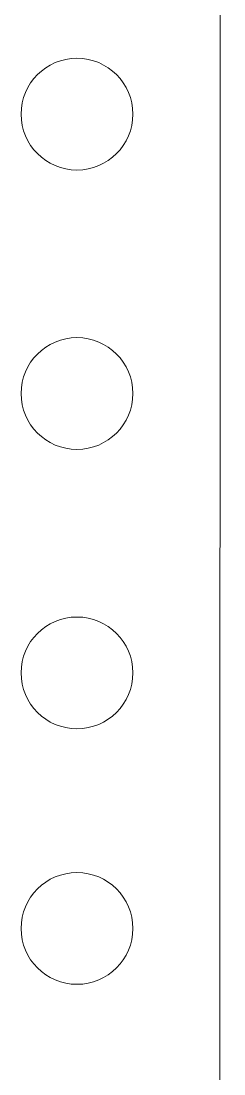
# Model space of a CAD drawing. Header units: millimetres. Extents: x 4962 to 7449, y 754 to 2938.
# Drawn here: x 6754.8 to 6769.3, y 1809.2 to 1884.6 of the extents above; entities that cross this region are included whole.
import ezdxf

# ---------------------------------------------------------------- set-up
doc = ezdxf.new("R2010")
doc.units = ezdxf.units.MM
doc.layers.add('004-PI-DIN Šina', color=3, linetype='Continuous')

msp = doc.modelspace()

# ---------------------------------------------------------------- linework, layer by layer
at = {"layer": '004-PI-DIN Šina', "color": 0, "linetype": 'ByBlock', "lineweight": 0}
msp.add_line((6768.771, 1177.535), (6769.285, 2604.95), dxfattribs=at)
at = {"layer": '004-PI-DIN Šina', "color": 0, "linetype": 'ByBlock', "lineweight": 0, "ltscale": 0.01}
for centre in [(6758.771, 1877.896), (6758.771, 1857.896), (6758.771, 1837.896), (6758.771, 1819.601)]:
    msp.add_circle(centre, 4, dxfattribs=at)

doc.saveas('drawing.dxf')
